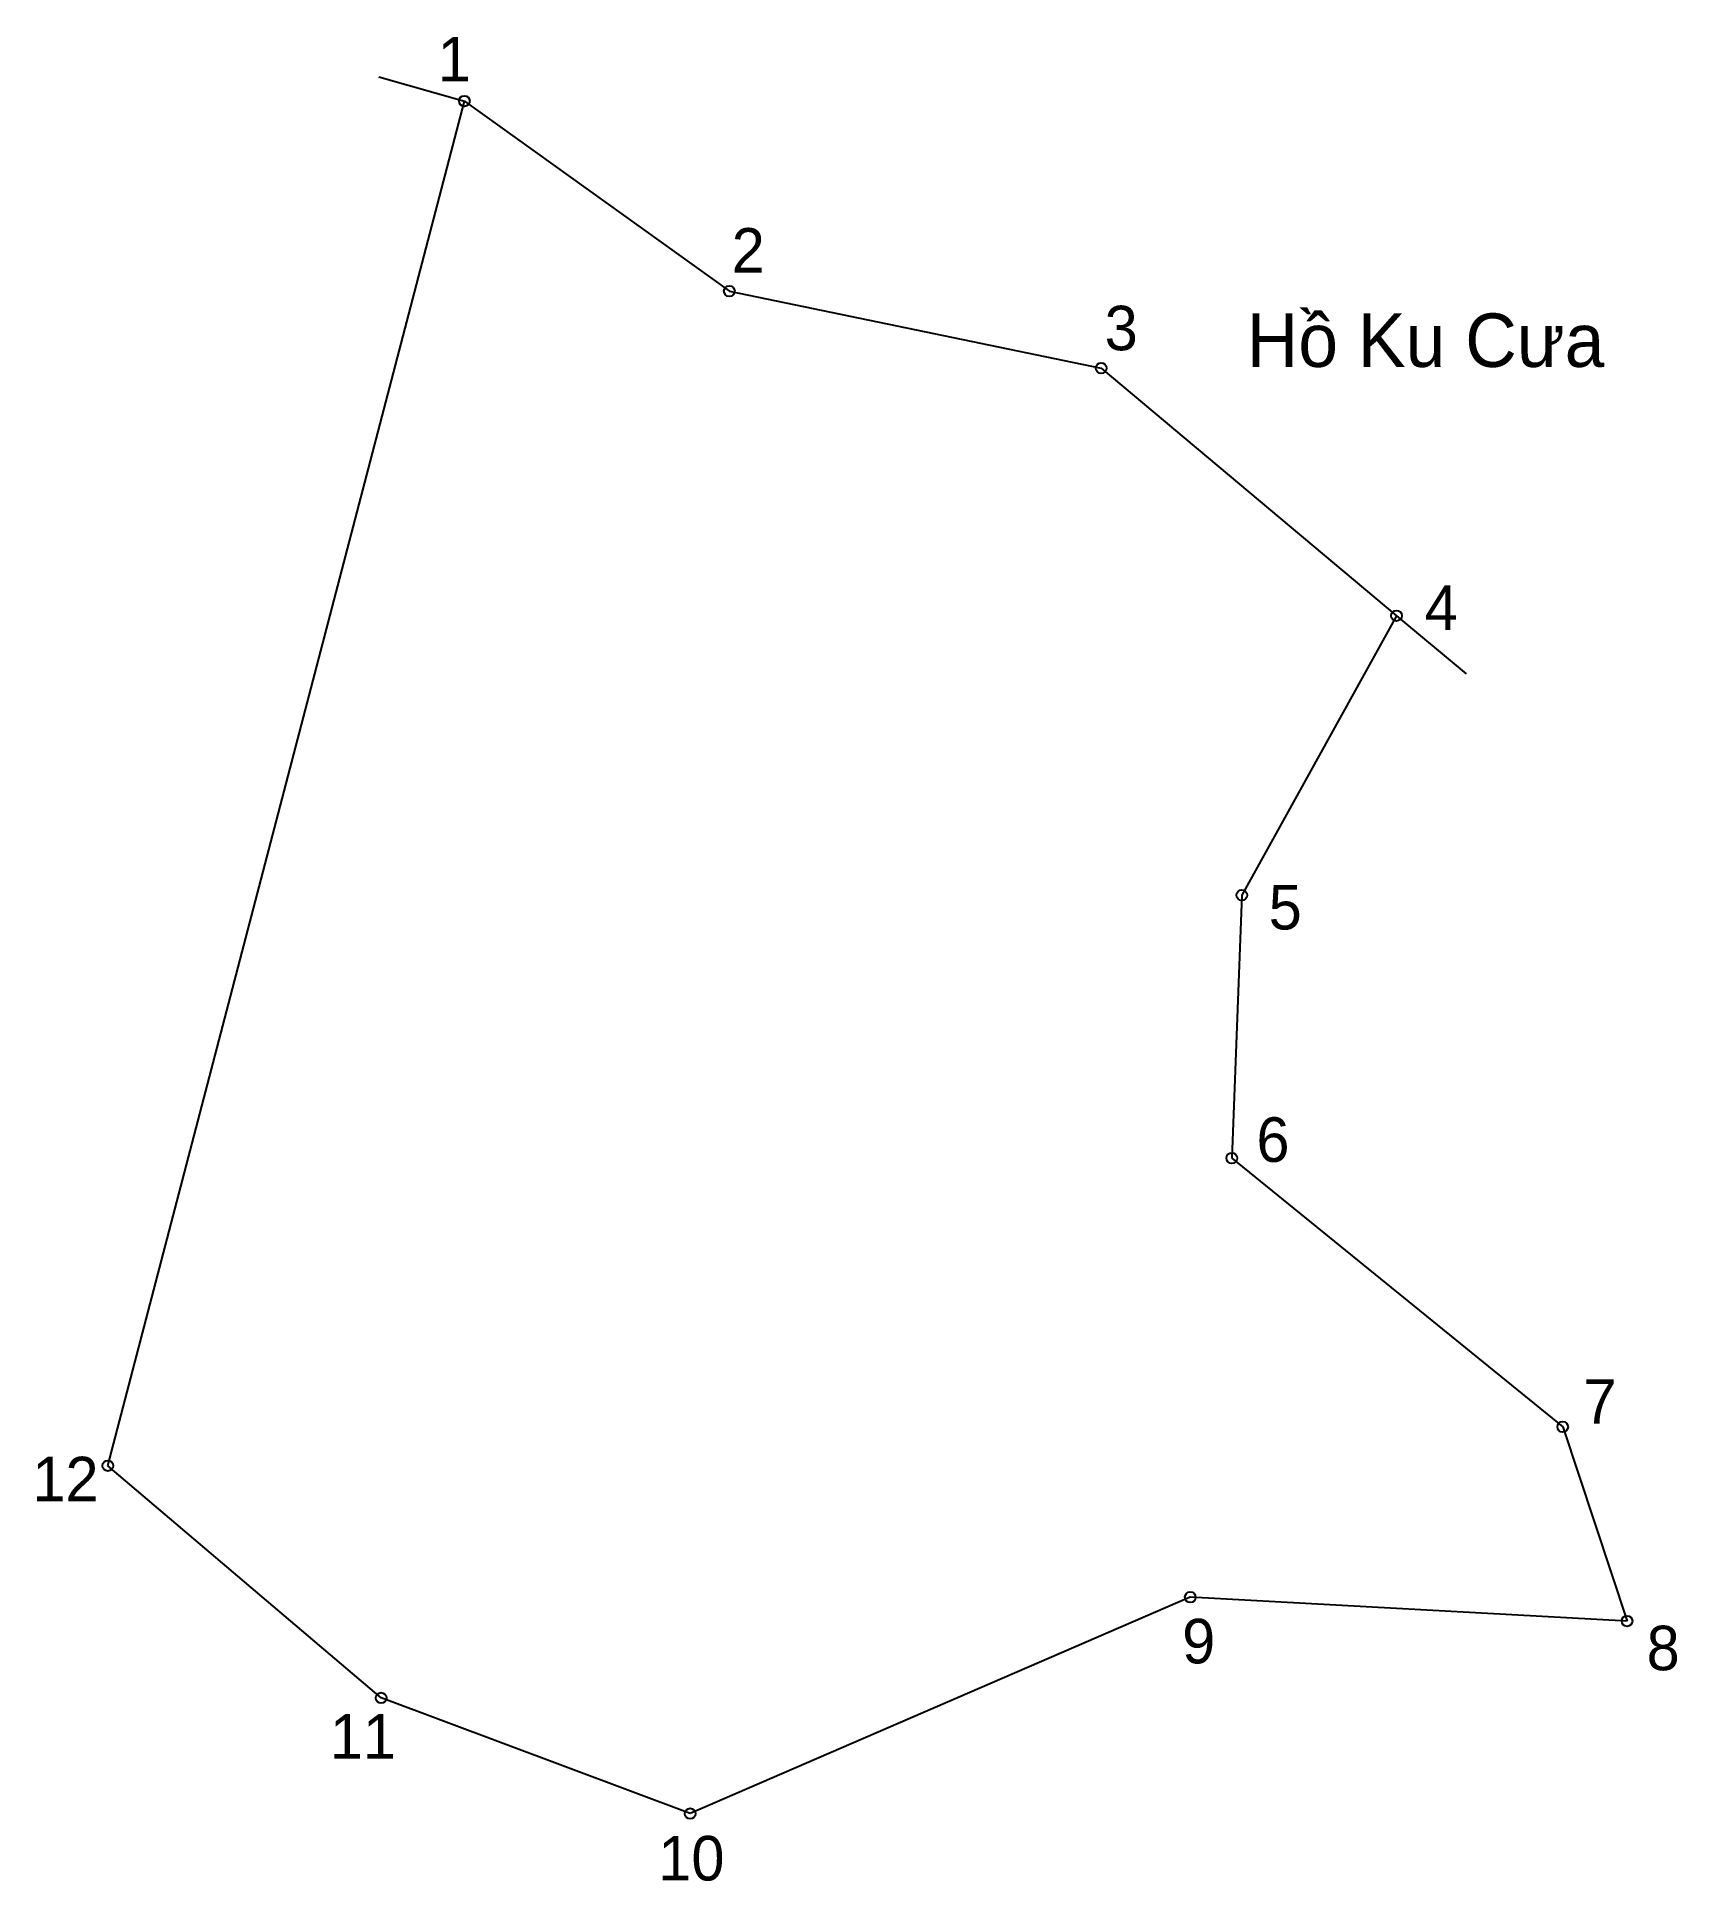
# Model space of a CAD drawing. Extents: x 546478 to 546590, y 1826067 to 1826194.
import ezdxf

# ---------------------------------------------------------------- set-up
doc = ezdxf.new("R2010")
doc.units = 0
for name, color, linetype in [('CanhThua', 7, 'Continuous'), ('MocDinhThua', 7, 'Continuous'), ('RauThua', 7, 'Continuous'), ('SoHieuDinhThua', 7, 'Continuous'), ('TenChuLanCan', 7, 'Continuous')]:
    doc.layers.add(name, color=color, linetype=linetype)

msp = doc.modelspace()

# ---------------------------------------------------------------- linework, layer by layer
at = {"layer": 'CanhThua'}
for p, q in [((546482.56, 1826095.78), (546506.99, 1826189.25)), ((546506.99, 1826189.25), (546525.14, 1826176.23)), ((546525.14, 1826176.23), (546550.61, 1826170.96)), ((546550.61, 1826170.96), (546570.85, 1826154)), ((546570.85, 1826154), (546560.25, 1826134.86)), ((546560.25, 1826134.86), (546559.56, 1826116.85)), ((546559.56, 1826116.85), (546582.23, 1826098.44)), ((546582.23, 1826098.44), (546586.64, 1826085.14)), ((546501.29, 1826079.87), (546482.56, 1826095.78)), ((546556.72, 1826086.77), (546522.46, 1826071.95)), ((546586.64, 1826085.14), (546556.72, 1826086.77)), ((546522.46, 1826071.95), (546501.29, 1826079.87))]:
    msp.add_line(p, q, dxfattribs=at)
at = {"layer": 'MocDinhThua'}
for centre in [(546506.99, 1826189.25), (546525.14, 1826176.23), (546550.61, 1826170.96), (546570.85, 1826154), (546560.25, 1826134.86), (546559.56, 1826116.85), (546582.23, 1826098.44), (546482.56, 1826095.78), (546556.72, 1826086.77), (546586.64, 1826085.14), (546501.29, 1826079.87), (546522.46, 1826071.95)]:
    msp.add_circle(centre, 0.366, dxfattribs=at)
at = {"layer": 'RauThua'}
for p, q in [((546501.12, 1826190.9), (546506.99, 1826189.25)), ((546570.85, 1826154), (546575.62, 1826150.01))]:
    msp.add_line(p, q, dxfattribs=at)

# ---------------------------------------------------------------- texts
at = {"layer": 'SoHieuDinhThua'}
for s, height, p in [('1', 3.05, (546505.16, 1826190.6)), ('2', 3.05, (546525.3, 1826177.5)), ('3', 3.05, (546550.85, 1826172.18)), ('4', 3.05, (546572.77, 1826153.03)), ('5', 3.05, (546562.09, 1826132.51)), ('6', 3.05, (546561.25, 1826116.59)), ('7', 3.05, (546583.65, 1826098.65)), ('12', 3.051, (546477.39, 1826093.34)), ('9', 3.05, (546556.16, 1826082.24)), ('8', 3.05, (546587.98, 1826081.77)), ('11', 3.051, (546497.77, 1826075.71)), ('10', 3.051, (546520.27, 1826067.37))]:
    msp.add_text(s, height=height, dxfattribs=at).set_placement(p)
at = {"layer": 'TenChuLanCan'}
msp.add_text('Hồ Ku Cưa', height=3.662, dxfattribs=at).set_placement((546560.58, 1826171.04))

doc.saveas('drawing.dxf')
